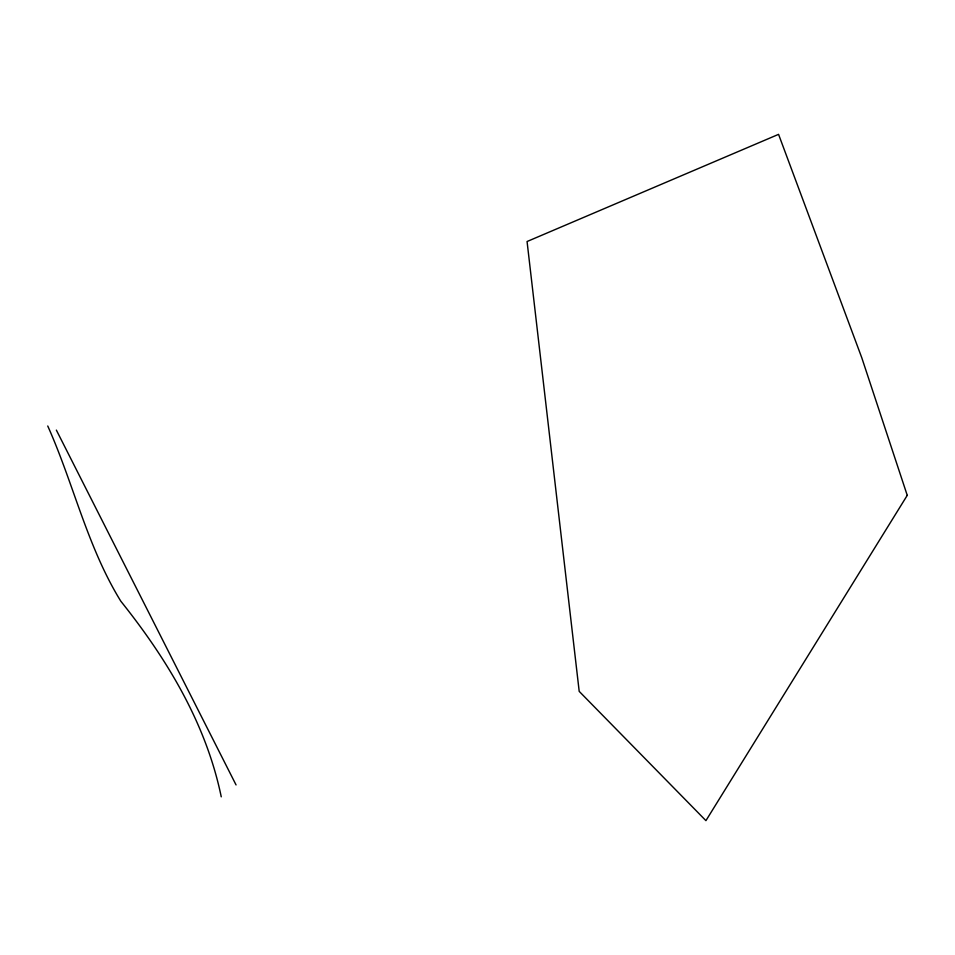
<?xml version="1.0" encoding="UTF-8"?>
<svg xmlns="http://www.w3.org/2000/svg" width="955" height="955" viewBox="0 0 955 955"><rect width="100%" height="100%" fill="white"/><g stroke="black" fill="none" stroke-linecap="round" stroke-linejoin="round"><path stroke-width="1.43" d="M56.357 430.108L236.052 784.926M47.75 426.002C73.607 483.743 87.347 547.06 120.843 601.232C166.97 658.986 206.089 723.472 221.25 796.828M907.25 495.358L705.924 820.643L579.196 691.372L527.065 241.52L778.564 134.357L861.78 357.743L907.25 495.358"/></g></svg>
